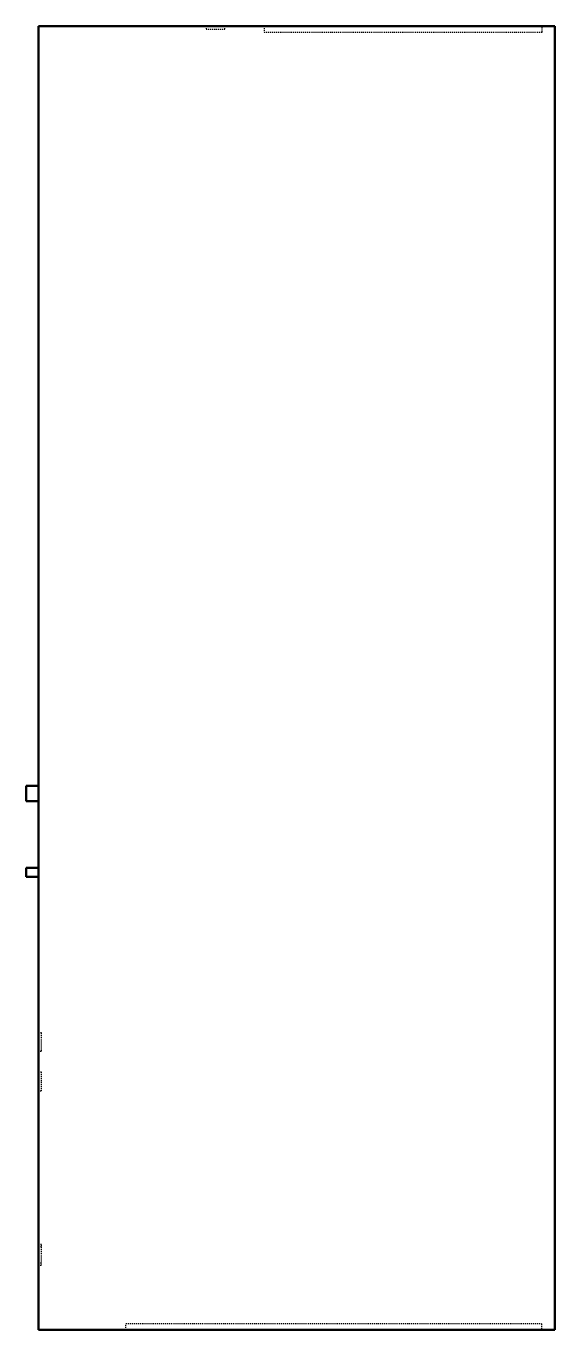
# Model space of a CAD drawing. Header units: millimetres. Extents: x -279 to 267, y 0 to 1346.
import ezdxf

# ---------------------------------------------------------------- set-up
doc = ezdxf.new("R2010")
doc.units = ezdxf.units.MM
doc.linetypes.add('Dashed', pattern=[2, 1, -1])
doc.layers.add('AM_0', color=7, linetype='Continuous', lineweight=50)
doc.layers.add('AM_9', color=6, linetype='Dashed', lineweight=25)

# ---------------------------------------------------------------- blocks, each defined once
blk = doc.blocks.new('1_FTA48AAVJUD_PART3_0_in_FTA48AAVJUD_2')
at = {"layer": 'AM_0'}
for p, q in [((-266.7, 477.2025), (-279.4, 477.2025)), ((-279.4, 467.6775), (-279.4, 477.2025)), ((-279.4, 467.6775), (-266.7, 467.6775))]:
    blk.add_line(p, q, dxfattribs=at)
blk = doc.blocks.new('2_FTA48AAVJUD_PART2_0_in_FTA48AAVJUD_2')
at = {"layer": 'AM_0'}
for p, q in [((-266.7, 561.6575), (-279.4, 561.6575)), ((-279.4, 545.7825), (-279.4, 561.6575)), ((-279.4, 545.7825), (-266.7, 545.7825))]:
    blk.add_line(p, q, dxfattribs=at)
blk = doc.blocks.new('3_FTA48AAVJUD_PART1_0_in_FTA48AAVJUD_2')
at = {"layer": 'AM_0'}
for p, q in [((266.7, 1346.2), (-266.7, 1346.2)), ((-266.7, 0), (-266.7, 1346.2)), ((266.7, 1346.2), (266.7, 0)), ((-266.7, 0), (266.7, 0))]:
    blk.add_line(p, q, dxfattribs=at)
at = {"layer": 'AM_9'}
for p, q in [((-93.3, 1346.2), (-93.3, 1343)), ((-93.3, 1343), (-74.3, 1343)), ((-74.3, 1343), (-74.3, 1346.2)), ((-33.5, 1346.2), (-33.5, 1339.8)), ((-33.5, 1339.8), (253.5, 1339.8)), ((253.5, 1339.8), (253.5, 1346.2)), ((-263.5, 306.7), (-266.7, 306.7)), ((-263.5, 287.7), (-263.5, 306.7)), ((-266.7, 287.7), (-263.5, 287.7)), ((-263.5, 266.1), (-266.7, 266.1)), ((-263.5, 247), (-263.5, 266.1)), ((-266.7, 247), (-263.5, 247)), ((-263.5, 88.3), (-266.7, 88.3)), ((-263.5, 85.7), (-266.7, 85.7)), ((-263.5, 66.7), (-263.5, 88.3)), ((-266.7, 69.2), (-263.5, 69.2)), ((-266.7, 66.7), (-263.5, 66.7)), ((253, 6.3), (-176.3, 6.3)), ((-176.3, 0), (-176.3, 6.3)), ((253, 6.3), (253, 0))]:
    blk.add_line(p, q, dxfattribs=at)

msp = doc.modelspace()

# ---------------------------------------------------------------- block references
for name in ['3_FTA48AAVJUD_PART1_0_in_FTA48AAVJUD_2', '2_FTA48AAVJUD_PART2_0_in_FTA48AAVJUD_2', '1_FTA48AAVJUD_PART3_0_in_FTA48AAVJUD_2']:
    msp.add_blockref(name, (0, 0))

doc.saveas('drawing.dxf')
